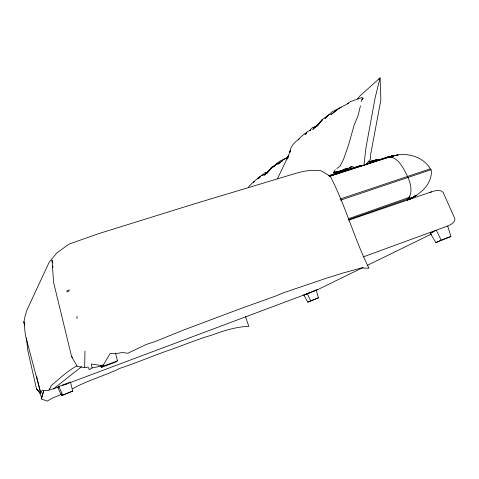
<?xml version="1.0" encoding="UTF-8"?>
<svg xmlns="http://www.w3.org/2000/svg" width="479" height="479" viewBox="0 0 479 479"><rect width="100%" height="100%" fill="white"/><g stroke="black" fill="none" stroke-linecap="round" stroke-linejoin="round"><path stroke-width="0.72" d="M76.885 365.896C67.222 371.051 59.33 378.823 51.002 385.775L50.636 387.762L49.451 388.481L49.145 390.421L41.853 390.708L40.799 393.391L25.441 335.534L23.95 321.756L25.309 315.104L27.165 309.578L49.253 262.073L56.899 252.9L68.952 244.128L98.506 233.704L192.869 204.323L295.489 173.434L303.758 171.296L312.158 170.273L320.696 170.614L330.3 176.278C345.7 205.862 354.089 238.44 368.986 268.24L361.364 267.959L343.15 272.988L326.349 278.221L283.526 292.753L275.605 296.058L239.117 309.177L183.852 329.923L155.376 341.443L146.077 344.545L127.779 353.257L122.408 352.514L117.235 353.37L110.152 353.514L102.859 365.764L92.094 367.938L89.339 369.638L88.112 367.165L84.705 367.507L84.951 351.119M393.9 155.891L386.487 157.31L366.363 163.734M363.986 165.315L365.866 148.31L375.141 97.764L380.087 77.873L359.801 96.069L357.579 98.86M76.915 316.338L77.017 318.721M409.629 199.246C419.736 194.133 430.04 186.038 431.381 173.578C431.657 171.314 431.274 167.566 428.394 169.482L340.12 199.036M360.447 105.859L358.064 115.661L354.191 125.025L348.556 144.951L343.497 159.483L339.94 166.213L336.839 168.53M361.214 101.596L362.346 98.572L361.89 99.381L363.345 98.434L361.914 97.5L350.418 101.656L346.293 104.56L340.126 107.547L330.696 114.768L336.246 110.661M409.497 199.486L416.233 195.294M290.304 150.358L289.771 152.514C290.304 146.562 294.405 142.317 298.992 139.006L298.285 139.856L300.105 137.623L304.842 133.605L306.057 133.084M41.332 398.953L43.619 391.026L41.332 398.953L47.217 401.127L53.385 397.552L59.133 395.462L61.665 393.876M287.412 158.729L288.424 155.268L287.346 158.717M411.545 197.803L408.246 199.767L411.862 197.719L407.222 200.096C413.994 192.756 410.329 181.493 406.216 173.763C402.486 166.423 396.426 154.909 386.487 157.31M287.346 158.465L290.011 151.556M430.878 169.859C425.017 158.315 410.275 152.831 397.666 154.921M287.131 159.136L288.19 156.34L277.491 178.673M333.737 172.159L335.198 169.74M407.204 200.048L409.922 195.971M248.373 187.433L249.2 186.068L252.852 182.499L254.6 181.367M262.294 175.571L264.42 173.027L267.204 172.266M278.125 162.836L271.868 167.195L266.767 173.404L267.785 172.171M329.127 114.523L322.499 119.403L316.577 126.606L322.648 119.505L312.727 129.462L317.99 125.037M268.222 171.65L271.276 168.015M254.193 181.631L253.475 182.481L255.091 180.499L258.923 177.464M378.679 79.508L380.087 77.873L380.877 99.913L370.674 154.304L370.524 159.16L365.74 164.614M257.301 178.871L258.744 177.446L260.325 176.769M317.427 289.579L316.284 290.346L363.112 267.444M270.683 168.345L271.868 167.195M322.499 119.403L321.104 120.75M347.73 103.859L348.496 103.153M259.69 177.248L258.911 177.907L260.39 176.637L258.702 178.302L260.486 176.104L263.378 174.721L262.037 175.631L262.911 174.937M306.452 132.923L305.219 133.964L306.847 132.569L305.057 134.342L307.219 131.707L310.715 129.953L309.332 130.857L312.356 127.588L315.577 126.725M415.898 195.27L409.976 199.252M48.924 389.678L53.468 388.876L81.61 366.663M328.504 175.811L345.988 170.225L349.407 167.818A109.679 44.559 65.3 0 1 353.185 166.273M57.678 387.319L58.797 386.457L70.485 382.074L72.688 391.086L61.647 395.564L57.678 387.319L59.725 386.553M66.689 291.178L69.353 289.831M67.042 291.998L69.15 290.891M277.042 163.824L273.383 166.985L279.425 161.333L287.598 157.417M328.366 115.451L324.966 118.487L332.276 111.643L341.27 107.242M69.251 382.978L70.485 382.074M268.629 171.446L264.061 175.29L273.066 166.608M100.518 365.441L101.476 367.381L103.422 366.058L117.451 360.831L115.487 353.023M282.556 160.758L277.784 164.285L283.275 159.932L288.023 157.082M61.647 395.564L72.688 391.086M117.451 360.831L115.337 362.208L101.476 367.381M269.258 170.584L265.39 173.344L267.066 172.536M319.026 123.929L313.901 127.552L315.709 126.743M416.071 195.312L409.497 199.264M416.383 195.324L409.629 199.402M407.222 200.096L411.18 197.911M407.593 199.971L410.778 198.043M409.713 199.252L412.623 197.593M412.67 197.623L409.737 199.282A77.843 63.982 50.4 0 0 414.036 196.797M409.713 199.33L412.659 197.671M303.848 295.028L316.218 290.005L318.427 297.836L307.763 302.135L303.848 295.028L310.075 292.693M450.889 236.494L435.842 242.608L430.268 233.171L436.345 230.183L441.135 240.135L450.889 236.494L447.703 226.022M313.404 291.382L316.218 290.005M367.136 265.474L431.513 233.992M72.658 388.703C87.765 380.308 104.524 375.764 120.067 368.291C135.838 363.058 151.13 356.562 166.776 350.981C181.769 345.976 196.312 339.599 211.467 335.234C223.453 330.815 235.967 326.756 248.852 326.361L245.452 316.691M307.763 302.135L318.427 297.836M435.842 242.608L441.135 240.135M430.118 192.372C434.01 191.031 439.932 188.678 443.141 192.39L454.918 218.849C455.379 222.478 450.984 224.429 448.278 225.789L363.375 256.858M53.468 388.876L59.755 386.517M62.551 385.469L67.443 383.637M70.239 382.589L306.5 294.016M307.895 293.495L314.188 291.136M65.168 384.511L68.575 383.236M430.268 233.171L432.914 232.201M409.09 197.426L348.478 218.759M348.173 219.825L408.216 198.803M348.826 220.136L431.561 191.81M333.372 172.679L335.42 171.997M340.605 200.156L430.98 169.71M333.534 172.476L334.683 172.093L333.659 172.428M329.624 176.212L389.415 156.89L388.918 156.926M329.474 176.386L389.93 156.878A26.405 15.945 71.1 0 1 390.948 156.932L392.636 157.447M329.576 175.937L361.615 165.644M364.465 164.728L388.673 156.95A25.034 15.118 71.2 0 0 387.954 157.07L398.055 154.903L388.325 156.956M345.988 170.225L360.777 165.512M328.804 175.745L360.849 165.5M351.658 166.8L349.73 167.405L351.047 167.081M375.77 160.142L377.865 159.531L368.495 161.704M333.558 172.745L347.317 169.177M341.862 170.584L335.288 172.398L341.258 170.925M377.961 159.315L369.686 161.561L370.884 161.579M333.336 172.733L335.929 172.027M396.289 155.232L396.696 155.124M387.954 157.07L392.355 155.962L388.673 156.855M333.953 173.362L342.036 171.488L340.515 171.817M388.984 156.777L393.049 155.807M389.259 156.717L393.325 155.765M393.552 155.741L389.493 156.675M389.93 156.729L393.9 155.819M391.9 156.34L393.229 156.04M391.834 156.429L393.169 156.13M397.061 155.034L397.39 154.968M84.705 367.507L77.341 366.483L71.658 356.807L53.588 282.394L52.031 260.055L52.409 262.977M102.859 365.764L91.351 364.022L92.094 367.938M71.658 356.807L72.838 357.645M26.435 337.929L27.872 350.915L36.488 388.894L40.799 393.391L36.548 376.117M36.488 388.894L39.14 392.05L41.835 397.666M307.153 293.399L310.643 300.794M102.811 364.723L103.422 366.058M58.797 386.457L62.641 394.9M24.698 325.301L23.95 321.756L24.645 325.169M52.78 265.899L52.965 267.36M389.702 156.98A58.3 48.265 56.7 0 1 390.744 156.873M344.096 169.237L342.102 170.422L347.856 168.177L344.096 169.237"/></g></svg>
